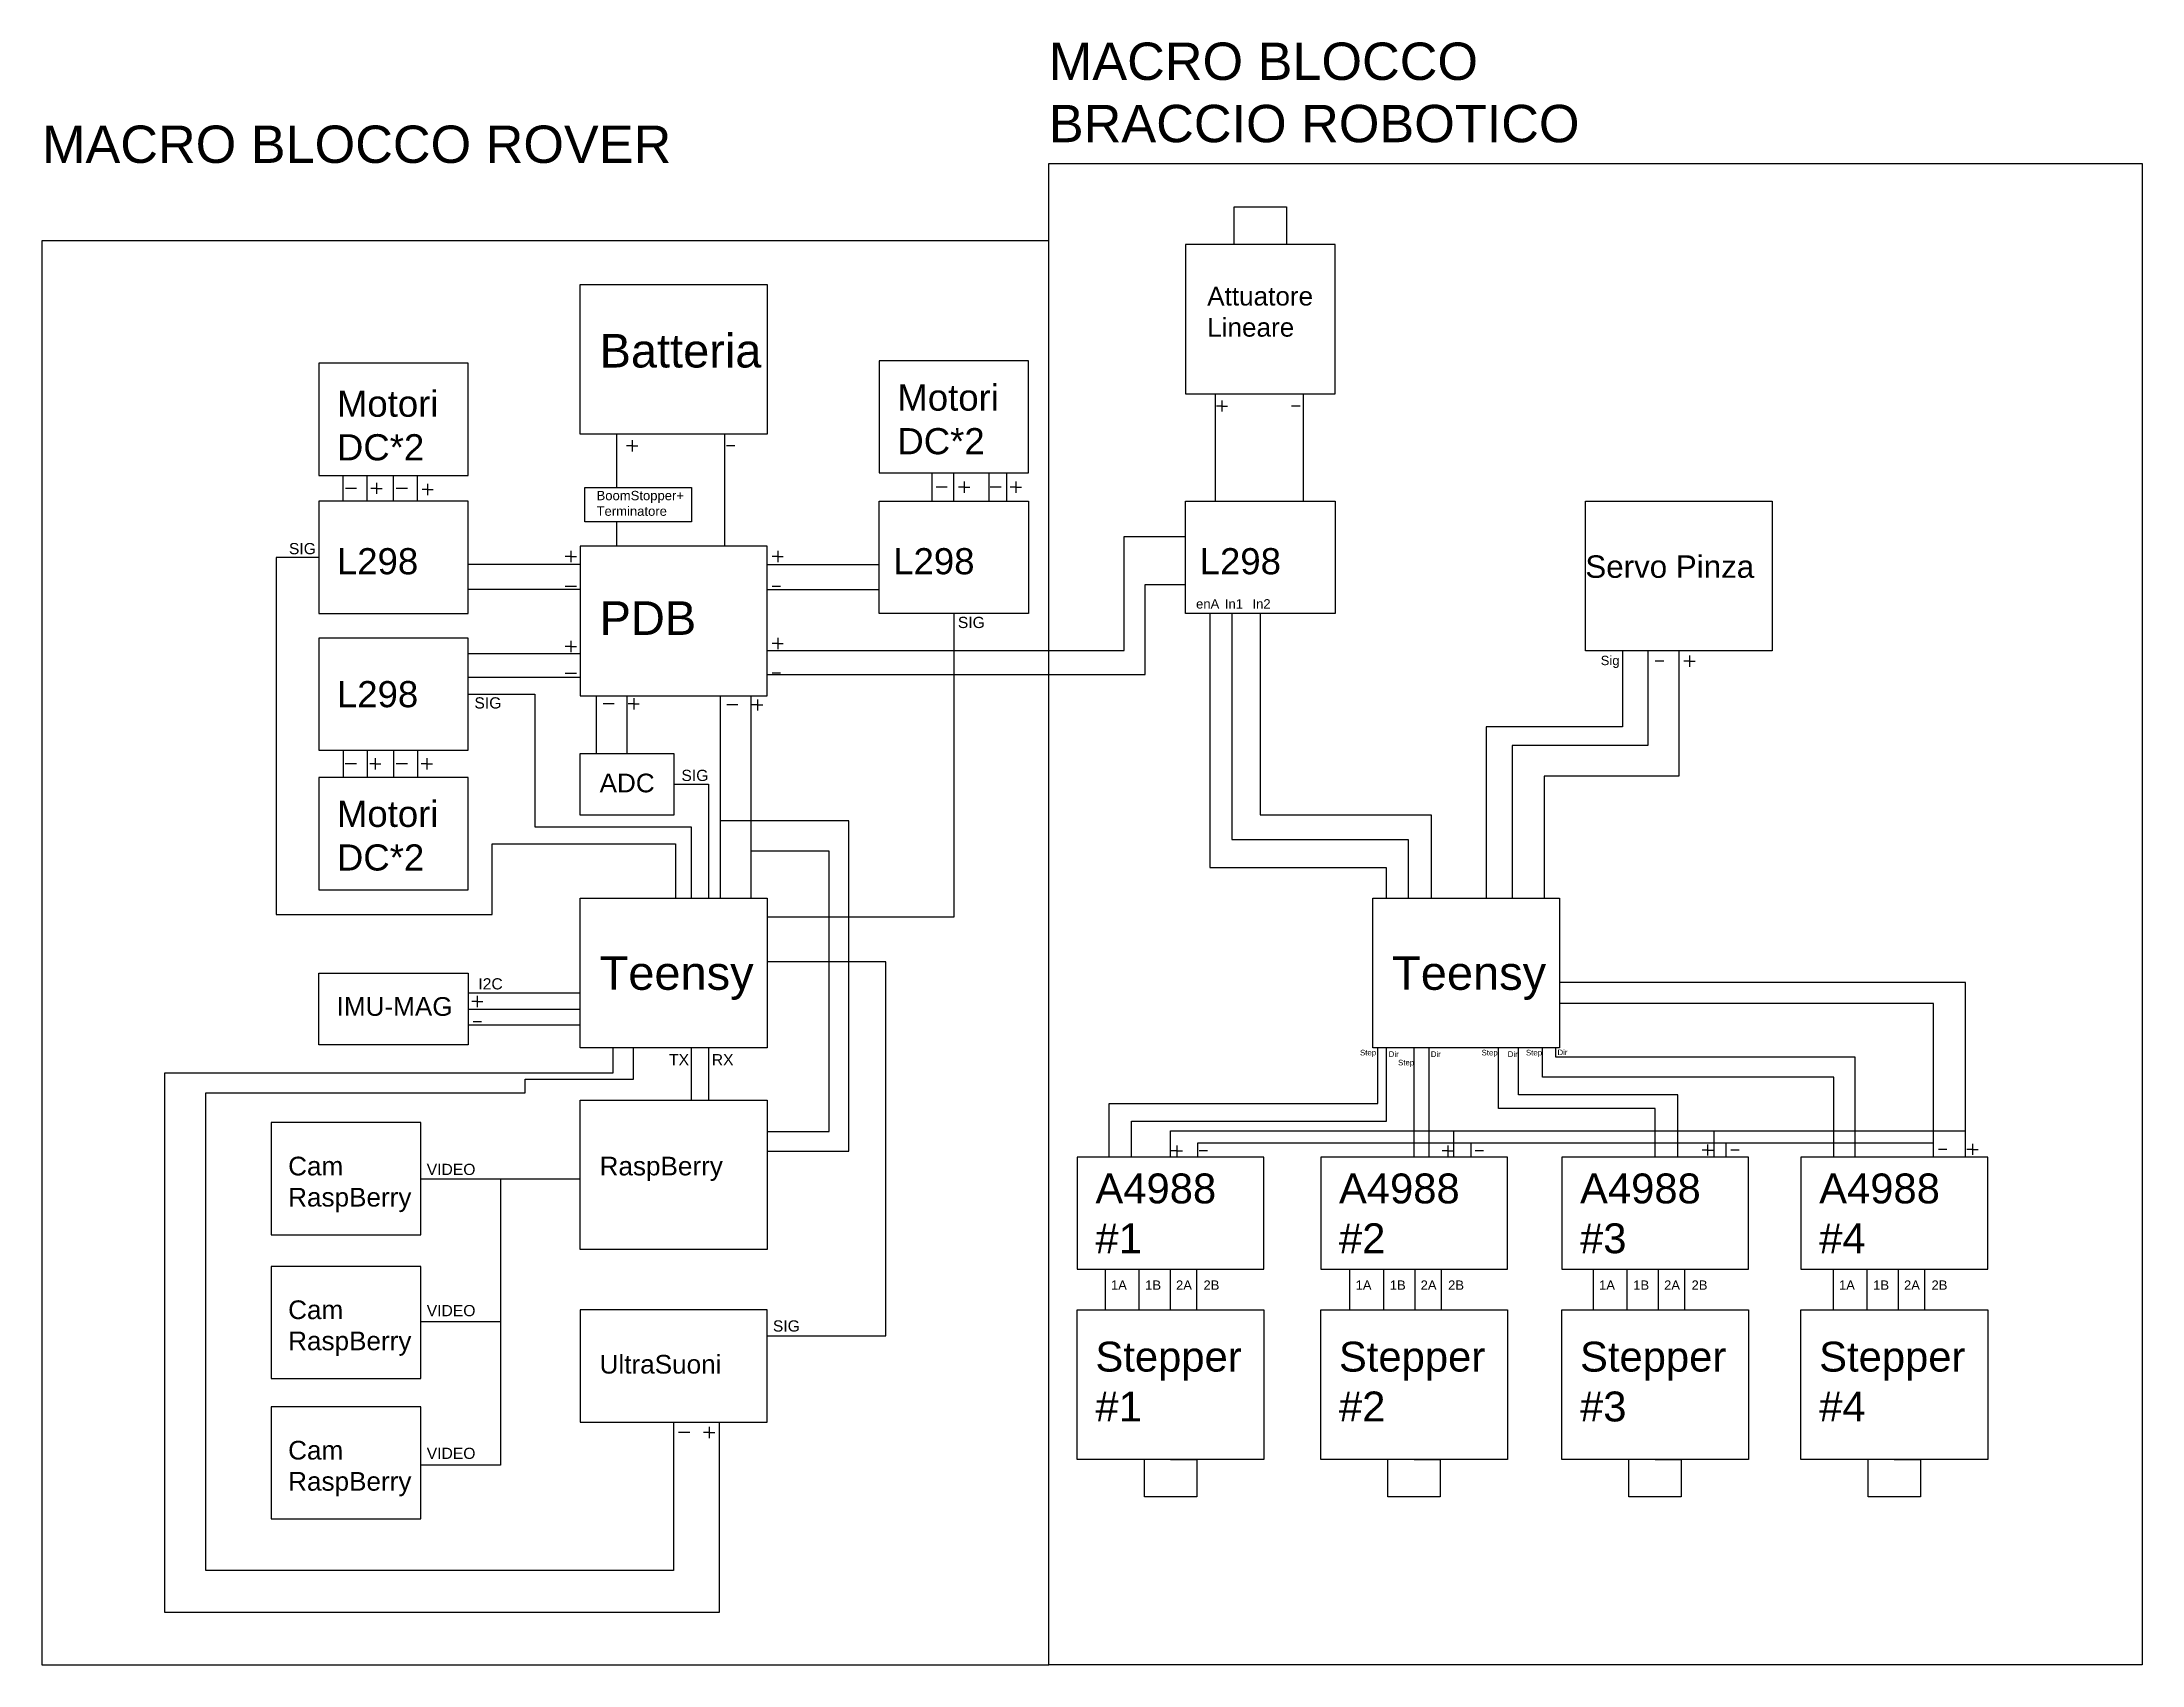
# Model space of a CAD drawing. Header units: millimetres. Extents: x 1697 to 2259, y 1858 to 2292.
import ezdxf

# ---------------------------------------------------------------- set-up
doc = ezdxf.new("R2010")
doc.units = ezdxf.units.MM
doc.styles.get("Standard").update_dxf_attribs({"font": 'arial.ttf'})

msp = doc.modelspace()

# ---------------------------------------------------------------- linework, layer by layer
for p, q in [((1966, 2238.91), (1966, 2259.6)), ((1966, 2259.6), (2258.58, 2259.6)), ((2258.58, 2259.6), (2258.58, 1857.88)), ((2015.6, 2238.01), (2015.6, 2248.01)), ((2015.6, 2248.01), (2029.6, 2248.01)), ((2029.6, 2248.01), (2029.6, 2238.01)), ((1966, 2238.91), (1696.52, 2238.91)), ((1696.52, 2238.91), (1696.52, 1857.88)), ((1966, 1894.62), (1966, 2238.91)), ((2042.6, 2238.01), (2002.6, 2238.01)), ((2002.6, 2238.01), (2002.6, 2198.01)), ((2022.6, 2238.01), (2015.6, 2238.01)), ((2042.6, 2198.01), (2042.6, 2238.01)), ((1840.58, 2227.24), (1890.58, 2227.24)), ((1840.58, 2187.24), (1840.58, 2227.24)), ((1890.58, 2227.24), (1890.58, 2187.24)), ((1810.58, 2206.18), (1770.58, 2206.18)), ((1770.58, 2206.18), (1770.58, 2176.18)), ((1810.58, 2176.18), (1810.58, 2206.18)), ((1960.58, 2206.86), (1920.58, 2206.86)), ((1920.58, 2206.86), (1920.58, 2176.86)), ((1960.58, 2176.86), (1960.58, 2206.86)), ((2002.6, 2198.01), (2042.6, 2198.01)), ((2034.09, 2198.01), (2034.09, 2169.25)), ((2033.23, 2194.74), (2030.98, 2194.74)), ((1890.58, 2187.24), (1840.58, 2187.24)), ((1879.2, 2187.24), (1879.2, 2157.24)), ((1881.95, 2184.08), (1879.7, 2184.08)), ((1770.58, 2176.18), (1810.58, 2176.18)), ((1777.16, 2169.25), (1777.16, 2176.18)), ((1790.58, 2169.25), (1790.58, 2176.18)), ((1920.58, 2176.86), (1960.58, 2176.86)), ((1934.81, 2169.25), (1934.81, 2176.86)), ((1950.05, 2169.25), (1950.05, 2176.86)), ((1780.71, 2172.72), (1777.71, 2172.72)), ((1794.34, 2172.72), (1791.34, 2172.72)), ((1841.83, 2172.91), (1870.35, 2172.91)), ((1841.83, 2163.72), (1841.83, 2172.91)), ((1870.35, 2172.91), (1870.35, 2163.72)), ((1938.8, 2173.05), (1935.8, 2173.05)), ((1953.27, 2173.05), (1950.27, 2173.05)), ((1810.58, 2169.25), (1770.58, 2169.25)), ((1770.58, 2169.25), (1770.58, 2139.25)), ((1810.58, 2139.25), (1810.58, 2169.25)), ((1920.58, 2139.25), (1920.58, 2169.25)), ((1920.58, 2169.25), (1960.58, 2169.25)), ((1960.58, 2169.25), (1960.58, 2139.25)), ((2002.6, 2139.25), (2002.6, 2169.25)), ((2002.6, 2169.25), (2042.6, 2169.25)), ((2042.6, 2169.25), (2042.6, 2139.25)), ((2109.59, 2169.25), (2159.59, 2169.25)), ((2109.59, 2129.25), (2109.59, 2169.25)), ((2159.59, 2169.25), (2159.59, 2129.25)), ((1870.35, 2163.72), (1841.83, 2163.72)), ((1890.58, 2157.24), (1840.58, 2157.24)), ((1840.58, 2157.24), (1840.58, 2117.24)), ((1890.58, 2117.24), (1890.58, 2157.24)), ((1840.58, 2145.63), (1810.58, 2145.63)), ((1839.56, 2146.48), (1836.56, 2146.48)), ((1890.58, 2145.63), (1920.58, 2145.63)), ((1894.17, 2146.48), (1891.92, 2146.48)), ((1991.81, 2122.93), (1991.81, 2146.98)), ((1991.81, 2146.98), (2002.6, 2146.98)), ((1770.58, 2139.25), (1810.58, 2139.25)), ((1960.58, 2139.25), (1920.58, 2139.25)), ((2042.6, 2139.25), (2002.6, 2139.25)), ((1810.58, 2132.66), (1770.58, 2132.66)), ((1770.58, 2132.66), (1770.58, 2102.66)), ((1810.58, 2102.66), (1810.58, 2132.66)), ((2159.59, 2129.25), (2109.59, 2129.25)), ((2126.3, 2129.25), (2126.3, 2103.89)), ((2130.57, 2126.47), (2128.32, 2126.47)), ((1840.58, 2122.12), (1810.58, 2122.12)), ((1839.56, 2123.14), (1836.56, 2123.14)), ((1890.58, 2122.93), (1991.81, 2122.93)), ((1894.17, 2123.25), (1891.92, 2123.25)), ((1840.58, 2117.24), (1890.58, 2117.24)), ((1844.94, 2101.79), (1844.94, 2117.24)), ((1849.7, 2115.08), (1846.7, 2115.08)), ((1878.04, 2117.24), (1878.04, 2063.04)), ((1882.8, 2114.75), (1879.8, 2114.75)), ((1770.58, 2102.66), (1810.58, 2102.66)), ((1777.16, 2102.66), (1777.16, 2095.33)), ((1790.58, 2102.66), (1790.58, 2095.33)), ((2126.3, 2103.89), (2089.97, 2103.89)), ((2089.97, 2103.89), (2089.97, 2063.04)), ((1780.69, 2099.02), (1777.69, 2099.02)), ((1794.34, 2099.02), (1791.34, 2099.02)), ((1840.58, 2101.79), (1865.64, 2101.79)), ((1840.58, 2085.27), (1840.58, 2101.79)), ((1865.64, 2101.79), (1865.64, 2085.27)), ((1810.58, 2095.33), (1770.58, 2095.33)), ((1770.58, 2095.33), (1770.58, 2065.33)), ((1810.58, 2065.33), (1810.58, 2095.33)), ((1865.64, 2085.27), (1840.58, 2085.27)), ((1912.49, 2083.76), (1878.04, 2083.76)), ((1912.49, 1995.35), (1912.49, 2083.76)), ((1770.58, 2065.33), (1810.58, 2065.33)), ((1840.58, 2063.04), (1890.58, 2063.04)), ((1840.58, 2023.04), (1840.58, 2063.04)), ((1890.58, 2063.04), (1890.58, 2023.04)), ((2052.68, 2063.04), (2102.68, 2063.04)), ((2052.68, 2023.04), (2052.68, 2063.04)), ((2102.68, 2063.04), (2102.68, 2023.04)), ((1770.58, 2042.97), (1810.58, 2042.97)), ((1770.58, 2023.82), (1770.58, 2042.97)), ((1810.58, 2042.97), (1810.58, 2023.82)), ((2202.74, 2034.9), (2102.68, 2034.9)), ((2202.74, 1993.79), (2202.74, 2034.9)), ((1810.58, 2029.21), (1840.58, 2029.21)), ((1814.16, 2029.99), (1811.91, 2029.99)), ((1810.58, 2023.82), (1770.58, 2023.82)), ((1890.58, 2023.04), (1840.58, 2023.04)), ((1854.85, 2014.66), (1854.85, 2023.04)), ((2102.68, 2023.04), (2052.68, 2023.04)), ((1825.87, 2011), (1825.87, 2014.66)), ((1825.87, 2014.66), (1854.85, 2014.66)), ((1740.34, 1883.17), (1740.34, 2011)), ((1740.34, 2011), (1825.87, 2011)), ((1840.58, 2009.03), (1890.58, 2009.03)), ((1840.58, 1969.03), (1840.58, 2009.03)), ((1890.58, 2009.03), (1890.58, 1969.03)), ((1797.89, 2002.99), (1757.89, 2002.99)), ((1757.89, 2002.99), (1757.89, 1972.99)), ((1797.89, 1972.99), (1797.89, 2002.99)), ((1890.58, 1995.35), (1912.49, 1995.35)), ((2005.87, 1993.79), (2005.87, 1997.61)), ((2005.87, 1997.61), (2202.74, 1997.61)), ((2008.49, 1995.41), (2006.24, 1995.41)), ((2079.05, 1993.79), (2079.05, 1997.61)), ((2082.35, 1995.41), (2080.1, 1995.41)), ((2147.29, 1993.79), (2147.29, 1997.61)), ((2150.77, 1995.67), (2148.52, 1995.67)), ((2206.35, 1995.84), (2204.1, 1995.84)), ((2023.57, 1993.79), (1973.57, 1993.79)), ((1973.57, 1993.79), (1973.57, 1963.79)), ((2023.57, 1963.79), (2023.57, 1993.79)), ((2088.75, 1993.79), (2038.75, 1993.79)), ((2038.75, 1993.79), (2038.75, 1963.79)), ((2088.75, 1963.79), (2088.75, 1993.79)), ((2153.27, 1993.79), (2103.27, 1993.79)), ((2103.27, 1993.79), (2103.27, 1963.79)), ((2153.27, 1963.79), (2153.27, 1993.79)), ((2217.27, 1993.79), (2167.27, 1993.79)), ((2167.27, 1993.79), (2167.27, 1963.79)), ((2217.27, 1963.79), (2217.27, 1993.79)), ((1757.89, 1972.99), (1797.89, 1972.99)), ((1890.58, 1969.03), (1840.58, 1969.03)), ((1797.89, 1964.54), (1757.89, 1964.54)), ((1757.89, 1964.54), (1757.89, 1934.54)), ((1797.89, 1934.54), (1797.89, 1964.54)), ((1973.57, 1963.79), (2023.57, 1963.79)), ((2038.75, 1963.79), (2088.75, 1963.79)), ((2103.27, 1963.79), (2153.27, 1963.79)), ((2167.27, 1963.79), (2217.27, 1963.79)), ((1890.58, 1952.89), (1840.58, 1952.89)), ((1840.58, 1952.89), (1840.58, 1922.89)), ((1890.58, 1922.89), (1890.58, 1952.89)), ((1973.57, 1952.89), (2023.57, 1952.89)), ((1973.57, 1912.89), (1973.57, 1952.89)), ((2023.57, 1952.89), (2023.57, 1912.89)), ((2038.75, 1952.89), (2088.75, 1952.89)), ((2038.75, 1912.89), (2038.75, 1952.89)), ((2088.75, 1952.89), (2088.75, 1912.89)), ((2103.27, 1952.89), (2153.27, 1952.89)), ((2103.27, 1912.89), (2103.27, 1952.89)), ((2153.27, 1952.89), (2153.27, 1912.89)), ((2167.27, 1952.89), (2217.27, 1952.89)), ((2167.27, 1912.89), (2167.27, 1952.89)), ((2217.27, 1952.89), (2217.27, 1912.89)), ((1757.89, 1934.54), (1797.89, 1934.54)), ((1797.89, 1926.96), (1757.89, 1926.96)), ((1757.89, 1926.96), (1757.89, 1896.96)), ((1797.89, 1896.96), (1797.89, 1926.96)), ((1840.58, 1922.89), (1890.58, 1922.89)), ((1865.58, 1922.89), (1865.58, 1883.17)), ((1869.88, 1920.11), (1866.88, 1920.11)), ((2023.57, 1912.89), (1973.57, 1912.89)), ((1991.57, 1902.89), (1991.57, 1912.89)), ((1998.57, 1912.89), (2005.57, 1912.89)), ((2005.57, 1912.89), (2005.57, 1902.89)), ((2088.75, 1912.89), (2038.75, 1912.89)), ((2056.75, 1902.89), (2056.75, 1912.89)), ((2063.75, 1912.89), (2070.75, 1912.89)), ((2070.75, 1912.89), (2070.75, 1902.89)), ((2153.27, 1912.89), (2103.27, 1912.89)), ((2121.27, 1902.89), (2121.27, 1912.89)), ((2128.27, 1912.89), (2135.27, 1912.89)), ((2135.27, 1912.89), (2135.27, 1902.89)), ((2217.27, 1912.89), (2167.27, 1912.89)), ((2185.27, 1902.89), (2185.27, 1912.89)), ((2192.27, 1912.89), (2199.27, 1912.89)), ((2199.27, 1912.89), (2199.27, 1902.89)), ((2005.57, 1902.89), (1991.57, 1902.89)), ((2070.75, 1902.89), (2056.75, 1902.89)), ((2135.27, 1902.89), (2121.27, 1902.89)), ((2199.27, 1902.89), (2185.27, 1902.89)), ((1757.89, 1896.96), (1797.89, 1896.96)), ((1966, 1857.88), (1966, 1894.62)), ((1865.58, 1883.17), (1740.34, 1883.17)), ((1696.52, 1857.88), (1966, 1857.88)), ((2258.58, 1857.88), (1966, 1857.88))]:
    msp.add_line(p, q)
at = {"color": 1}
for p, q in [((2010.48, 2198.01), (2010.48, 2169.25)), ((2012.33, 2194.74), (2010.83, 2194.74)), ((2012.33, 2196.24), (2012.33, 2193.24)), ((2012.33, 2194.74), (2013.83, 2194.74)), ((1850.27, 2187.24), (1850.27, 2172.91)), ((1854.48, 2184.08), (1852.98, 2184.08)), ((1854.48, 2185.58), (1854.48, 2182.58)), ((1854.48, 2184.08), (1855.98, 2184.08)), ((1783.56, 2169.25), (1783.56, 2176.18)), ((1797.02, 2169.25), (1797.02, 2176.18)), ((1940.58, 2169.25), (1940.58, 2176.86)), ((1954.78, 2169.25), (1954.78, 2176.86)), ((1786.04, 2172.72), (1784.54, 2172.72)), ((1786.04, 2174.22), (1786.04, 2171.22)), ((1786.04, 2172.72), (1787.54, 2172.72)), ((1799.73, 2172.43), (1798.23, 2172.43)), ((1799.73, 2173.93), (1799.73, 2170.93)), ((1799.73, 2172.43), (1801.23, 2172.43)), ((1943.31, 2173.05), (1941.81, 2173.05)), ((1943.31, 2174.55), (1943.31, 2171.55)), ((1943.31, 2173.05), (1944.81, 2173.05)), ((1957.19, 2173.05), (1955.69, 2173.05)), ((1957.19, 2174.55), (1957.19, 2171.55)), ((1957.19, 2173.05), (1958.69, 2173.05)), ((1850.27, 2163.72), (1850.27, 2157.24)), ((1986.19, 2129.34), (1986.19, 2159.81)), ((1986.19, 2159.81), (2002.6, 2159.81)), ((1838.06, 2154.46), (1836.56, 2154.46)), ((1838.06, 2155.96), (1838.06, 2152.96)), ((1838.06, 2154.46), (1839.56, 2154.46)), ((1893.42, 2154.46), (1891.92, 2154.46)), ((1893.42, 2155.96), (1893.42, 2152.96)), ((1893.42, 2154.46), (1894.92, 2154.46)), ((1840.58, 2152.31), (1810.58, 2152.31)), ((1890.58, 2152.31), (1920.58, 2152.31)), ((1838.06, 2130.42), (1836.56, 2130.42)), ((1838.06, 2131.92), (1838.06, 2128.92)), ((1838.06, 2130.42), (1839.56, 2130.42)), ((1893.42, 2131.23), (1891.92, 2131.23)), ((1893.42, 2132.73), (1893.42, 2129.73)), ((1893.42, 2131.23), (1894.92, 2131.23)), ((1840.58, 2128.48), (1810.58, 2128.48)), ((1890.58, 2129.34), (1986.19, 2129.34)), ((2134.59, 2129.25), (2134.59, 2095.66)), ((2137.44, 2126.47), (2135.94, 2126.47)), ((2137.44, 2127.97), (2137.44, 2124.97)), ((2137.44, 2126.47), (2138.94, 2126.47)), ((1853.11, 2101.79), (1853.11, 2117.24)), ((1854.89, 2115.08), (1853.39, 2115.08)), ((1854.89, 2116.58), (1854.89, 2113.58)), ((1854.89, 2115.08), (1856.39, 2115.08)), ((1886.21, 2117.24), (1886.21, 2063.04)), ((1887.99, 2114.75), (1886.49, 2114.75)), ((1887.99, 2116.25), (1887.99, 2113.25)), ((1887.99, 2114.75), (1889.49, 2114.75)), ((1783.56, 2102.66), (1783.56, 2095.33)), ((1797.02, 2102.66), (1797.02, 2095.33)), ((1785.72, 2099.02), (1784.22, 2099.02)), ((1785.72, 2100.52), (1785.72, 2097.52)), ((1785.72, 2099.02), (1787.22, 2099.02)), ((1799.54, 2099.02), (1798.04, 2099.02)), ((1799.54, 2100.52), (1799.54, 2097.52)), ((1799.54, 2099.02), (1801.04, 2099.02)), ((2134.59, 2095.66), (2098.59, 2095.66)), ((2098.59, 2095.66), (2098.59, 2063.04)), ((1907.21, 2075.65), (1886.21, 2075.65)), ((1907.21, 2000.62), (1907.21, 2075.65)), ((1813.02, 2035.39), (1811.52, 2035.39)), ((1813.02, 2036.89), (1813.02, 2033.89)), ((1813.02, 2035.39), (1814.52, 2035.39)), ((1810.58, 2033.4), (1840.58, 2033.4)), ((1849.43, 2016.33), (1849.43, 2023.04)), ((1729.39, 1871.94), (1729.39, 2016.33)), ((1729.39, 2016.33), (1849.43, 2016.33)), ((1890.58, 2000.62), (1907.21, 2000.62)), ((1998.57, 1993.79), (1998.57, 2000.84)), ((1998.57, 2000.84), (2211.36, 2000.84)), ((2000.23, 1995.41), (1998.73, 1995.41)), ((2000.23, 1996.91), (2000.23, 1993.91)), ((2000.23, 1995.41), (2001.73, 1995.41)), ((2072.76, 1995.41), (2071.26, 1995.41)), ((2072.76, 1996.91), (2072.76, 1993.91)), ((2072.76, 1995.41), (2074.26, 1995.41)), ((2074.43, 1993.79), (2074.43, 2000.84)), ((2142.32, 1995.67), (2140.82, 1995.67)), ((2142.32, 1997.17), (2142.32, 1994.17)), ((2142.32, 1995.67), (2143.82, 1995.67)), ((2144.07, 1993.79), (2144.07, 2000.84)), ((2213.23, 1995.84), (2211.73, 1995.84)), ((2213.23, 1997.34), (2213.23, 1994.34)), ((2213.23, 1995.84), (2214.73, 1995.84)), ((1877.76, 1922.89), (1877.76, 1871.94)), ((1875.08, 1920.11), (1873.58, 1920.11)), ((1875.08, 1921.61), (1875.08, 1918.61)), ((1875.08, 1920.11), (1876.58, 1920.11)), ((1877.76, 1871.94), (1729.39, 1871.94))]:
    msp.add_line(p, q, dxfattribs=at)
at = {"color": 172}
for p, q in [((1770.58, 2154.25), (1759.22, 2154.25)), ((1759.22, 2154.25), (1759.22, 2058.69)), ((1940.58, 2139.25), (1940.58, 2057.95)), ((1810.58, 2117.66), (1828.44, 2117.66)), ((1828.44, 2117.66), (1828.44, 2082.14)), ((1865.64, 2093.53), (1874.91, 2093.53)), ((1874.91, 2093.53), (1874.91, 2063.04)), ((1828.44, 2082.14), (1870.26, 2082.14)), ((1870.26, 2082.14), (1870.26, 2063.04)), ((1816.97, 2058.69), (1816.97, 2077.63)), ((1816.97, 2077.63), (1866.05, 2077.63)), ((1866.05, 2077.63), (1866.05, 2063.04)), ((1759.22, 2058.69), (1816.97, 2058.69)), ((1940.58, 2057.95), (1890.58, 2057.95)), ((1810.58, 2037.7), (1840.58, 2037.7)), ((1870.26, 2023.04), (1870.26, 2009.03)), ((1874.91, 2023.04), (1874.91, 2009.03)), ((1797.89, 1987.99), (1840.58, 1987.99)), ((1819.23, 1987.99), (1819.23, 1949.66)), ((1819.23, 1949.66), (1797.89, 1949.66)), ((1819.23, 1949.66), (1819.23, 1911.33)), ((1819.23, 1911.33), (1797.89, 1911.33))]:
    msp.add_line(p, q, dxfattribs=at)
at = {"color": 40, "true_color": 0xf8d731}
for p, q in [((2009.08, 2139.25), (2009.08, 2071.26)), ((2009.08, 2071.26), (2056.32, 2071.26)), ((2056.32, 2071.26), (2056.32, 2063.04))]:
    msp.add_line(p, q, dxfattribs=at)
at = {"color": 5}
for p, q in [((2014.95, 2139.25), (2014.95, 2078.73)), ((2014.95, 2078.73), (2062.19, 2078.73)), ((2062.19, 2078.73), (2062.19, 2063.04)), ((1922.33, 2046), (1890.58, 2046)), ((1922.33, 1945.95), (1922.33, 2046)), ((1890.58, 1945.95), (1922.33, 1945.95))]:
    msp.add_line(p, q, dxfattribs=at)
at = {"color": 219, "true_color": 0x642165}
for p, q in [((2022.6, 2139.25), (2022.6, 2085.39)), ((2022.6, 2085.39), (2068.33, 2085.39)), ((2068.33, 2085.39), (2068.33, 2063.04)), ((2056.39, 2003.4), (2056.39, 2023.04)), ((2067.82, 1993.79), (2067.82, 2023.04)), ((2091.69, 2010.46), (2091.69, 2023.04)), ((2101.65, 2020.53), (2101.65, 2023.04)), ((2181.78, 2020.53), (2101.65, 2020.53)), ((2181.78, 1993.79), (2181.78, 2020.53)), ((2134.38, 2010.46), (2091.69, 2010.46)), ((2134.38, 1993.79), (2134.38, 2010.46)), ((1988.15, 1993.79), (1988.15, 2003.4)), ((1988.15, 2003.4), (2056.39, 2003.4)), ((1981.13, 1952.89), (1981.13, 1963.79)), ((1990.19, 1952.89), (1990.19, 1963.79)), ((2046.6, 1952.89), (2046.6, 1963.79)), ((2055.66, 1952.89), (2055.66, 1963.79)), ((2111.76, 1952.89), (2111.76, 1963.79)), ((2120.82, 1952.89), (2120.82, 1963.79)), ((2175.98, 1952.89), (2175.98, 1963.79)), ((2185.03, 1952.89), (2185.03, 1963.79))]:
    msp.add_line(p, q, dxfattribs=at)
at = {"color": 32, "true_color": 0xcd6928}
for p, q in [((2119.54, 2129.25), (2119.54, 2108.94)), ((2119.54, 2108.94), (2083.04, 2108.94)), ((2083.04, 2108.94), (2083.04, 2063.04))]:
    msp.add_line(p, q, dxfattribs=at)
at = {"color": 244, "true_color": 0x991b1e}
for p, q in [((2211.36, 2040.5), (2102.68, 2040.5)), ((2211.36, 1993.79), (2211.36, 2040.5))]:
    msp.add_line(p, q, dxfattribs=at)
at = {"color": 116, "true_color": 0x136734}
for p, q in [((2054.04, 2008.11), (2054.04, 2023.04)), ((2063.75, 1993.79), (2063.75, 2023.04)), ((2086.31, 2006.76), (2086.31, 2023.04)), ((2098.08, 2016.75), (2098.08, 2023.04)), ((2098.08, 2015.16), (2098.08, 2016.75)), ((2176.07, 2015.16), (2098.08, 2015.16)), ((2176.07, 1993.79), (2176.07, 2015.16)), ((1982.1, 1993.79), (1982.1, 2008.11)), ((1982.1, 2008.11), (2054.04, 2008.11)), ((2128.27, 2006.76), (2086.31, 2006.76)), ((2128.27, 1993.79), (2128.27, 2006.76)), ((1998.57, 1952.89), (1998.57, 1963.79)), ((2005.63, 1952.89), (2005.63, 1963.79)), ((2064.04, 1952.89), (2064.04, 1963.79)), ((2071.1, 1952.89), (2071.1, 1963.79)), ((2129.2, 1952.89), (2129.2, 1963.79)), ((2136.26, 1952.89), (2136.26, 1963.79)), ((2193.42, 1952.89), (2193.42, 1963.79)), ((2200.47, 1952.89), (2200.47, 1963.79))]:
    msp.add_line(p, q, dxfattribs=at)

# ---------------------------------------------------------------- texts
at = {"attachment_point": 1}
for s, width, insert, char_height in [('MACRO BLOCCO BRACCIO ROBOTICO', 162.0818, (1966, 2292), 10), ('MACRO BLOCCO ROVER', 162.0818, (1696.52, 2269.79), 10), ('Attuatore Lineare', 34.802, (2008.38, 2226.64), 5), ('Batteria', 41.7868, (1845.76, 2214.05), 9), ('Motori DC*2', 41.7868, (1775.46, 2198.88), 7), ('Motori DC*2', 41.7868, (1925.46, 2200.51), 7), ('BoomStopper+\\PTerminatore', 12.9148, (1844.95, 2172.04), 2.5), ('SIG', 41.7868, (1762.61, 2158.09), 3), ('L298', 41.7868, (1775.46, 2156.72), 7), ('L298', 41.7868, (1924.35, 2156.72), 7), ('L298', 41.7868, (2006.37, 2156.72), 7), ('Servo Pinza', 48.9532, (2109.59, 2154.78), 6), ('PDB', 38.6938, (1845.76, 2142.5), 9), ('{\\C2;enA}', 5.2492, (2005.4, 2143.06), 2.5), ('{\\C5;In1}', 4.8146, (2013.11, 2143.06), 2.5), ('{\\C219;\\c6627684;In2}', 5.2492, (2020.5, 2143.06), 2.5), ('SIG', 41.7868, (1941.64, 2138.34), 3), ('{\\C32;\\c2648525;Sig}', 10.3784, (2113.7, 2127.91), 2.5), ('L298', 41.7868, (1775.46, 2121.15), 7), ('SIG', 41.7868, (1812.26, 2116.81), 3), ('SIG', 41.7868, (1867.65, 2097.41), 3), ('ADC', 41.7868, (1845.76, 2096.38), 5), ('Motori DC*2', 41.7868, (1775.46, 2089.12), 7), ('Teensy', 41.7868, (1845.76, 2047.54), 9), ('Teensy', 41.7868, (2057.87, 2047.54), 9), ('I2C', 41.7868, (1813.31, 2041.64), 3), ('IMU-MAG', 41.7868, (1775.38, 2036.58), 5), ('TX', 41.7868, (1864.35, 2021.34), 3), ('RX', 41.7868, (1875.78, 2021.34), 3), ('{\\C116;\\c3434259;Step}', 7.0867, (2049.28, 2022.48), 1.5), ('{\\C219;\\c6627684;Dir}', 7.0867, (2056.95, 2022.08), 1.5), ('{\\C116;\\c3434259;Step}', 7.0867, (2059.47, 2019.82), 1.5), ('{\\C219;\\c6627684;Dir}', 7.0867, (2068.23, 2022.08), 1.5), ('{\\C116;\\c3434259;Step}', 7.0867, (2081.82, 2022.48), 1.5), ('{\\C219;\\c6627684;Dir}', 7.0867, (2088.82, 2022.08), 1.5), ('{\\C116;\\c3434259;Step}', 7.0867, (2093.7, 2022.48), 1.5), ('{\\C219;\\c6627684;Dir}', 7.0867, (2102.13, 2022.56), 1.5), ('Cam\\PRaspBerry', 41.7868, (1762.4, 1993.88), 5), ('VIDEO', 41.7868, (1799.49, 1991.98), 3), ('RaspBerry', 41.7868, (1845.76, 1993.88), 5), ('A4988 #1', 35.6011, (1978.47, 1989.39), 8), ('A4988 #2', 35.6011, (2043.65, 1989.39), 8), ('A4988 #3', 35.6011, (2108.17, 1989.39), 8), ('A4988 #4', 35.6011, (2172.17, 1989.39), 8), ('1A', 9.0571, (1982.61, 1960.77), 2.5), ('1B', 9.0571, (1991.77, 1960.77), 2.5), ('2A', 9.0571, (2000.03, 1960.77), 2.5), ('2B', 9.0571, (2007.38, 1960.77), 2.5), ('1A', 9.0571, (2048.09, 1960.77), 2.5), ('1B', 9.0571, (2057.25, 1960.77), 2.5), ('2A', 9.0571, (2065.5, 1960.77), 2.5), ('2B', 9.0571, (2072.85, 1960.77), 2.5), ('1A', 9.0571, (2113.25, 1960.77), 2.5), ('1B', 9.0571, (2122.4, 1960.77), 2.5), ('2A', 9.0571, (2130.66, 1960.77), 2.5), ('2B', 9.0571, (2138.01, 1960.77), 2.5), ('1A', 9.0571, (2177.46, 1960.77), 2.5), ('1B', 9.0571, (2186.62, 1960.77), 2.5), ('2A', 9.0571, (2194.87, 1960.77), 2.5), ('2B', 9.0571, (2202.23, 1960.77), 2.5), ('Cam\\PRaspBerry', 41.7868, (1762.4, 1955.43), 5), ('VIDEO', 41.7868, (1799.49, 1954.2), 3), ('SIG', 41.7868, (1892.14, 1950.09), 3), ('UltraSuoni', 41.7868, (1845.76, 1940.85), 5), ('Stepper #1', 35.6011, (1978.47, 1944.38), 8), ('Stepper #2', 35.6011, (2043.65, 1944.38), 8), ('Stepper #3', 35.6011, (2108.17, 1944.38), 8), ('Stepper #4', 35.6011, (2172.17, 1944.38), 8), ('Cam\\PRaspBerry', 41.7868, (1762.4, 1917.85), 5), ('VIDEO', 41.7868, (1799.49, 1916.01), 3)]:
    msp.add_mtext_dynamic_manual_height_columns(s, width=width, gutter_width=12.5, heights=[0], dxfattribs=dict(at, insert=insert, char_height=char_height))

doc.saveas('drawing.dxf')
